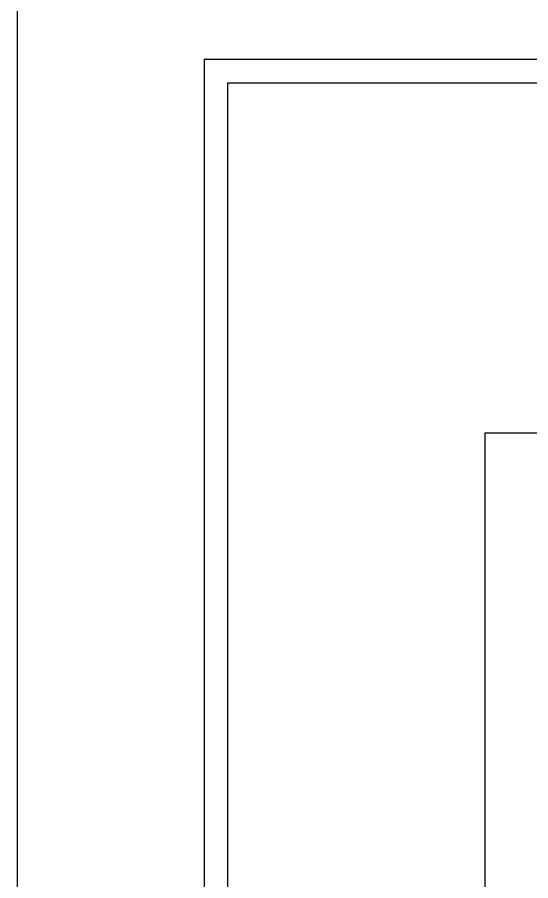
# Model space of a CAD drawing. Header units: millimetres. Extents: x -702765 to 835888, y -645289 to 262.
# Drawn here: x 720002 to 721101, y -319487 to -317639 of the extents above; entities that cross this region are included whole.
import ezdxf

# ---------------------------------------------------------------- set-up
doc = ezdxf.new("R2010")
doc.units = ezdxf.units.MM
doc.header["$LTSCALE"] = 0.01
doc.layers.add('N_THAY', color=7, linetype='Continuous')
doc.layers.add('V\\M+3B0C7\\M+3C3E0', color=8, linetype='Continuous')

msp = doc.modelspace()

# ---------------------------------------------------------------- linework, layer by layer
at = {"layer": 'N_THAY'}
for p, q in [((720002.4, -317328.6), (720002.4, -322728.6)), ((720402.4, -317728.6), (720402.4, -322328.6)), ((720402.4, -317728.6), (726902.4, -317728.6)), ((720452.4, -317778.6), (726402.4, -317778.6)), ((720452.4, -317778.6), (720452.4, -322278.6))]:
    msp.add_line(p, q, dxfattribs=at)
at = {"layer": 'V\\M+3B0C7\\M+3C3E0'}
msp.add_lwpolyline([(721002.4, -321228.6), (726102.4, -321228.6), (726102.4, -318528.6), (721002.4, -318528.6)], close=True, dxfattribs=at)

doc.saveas('drawing.dxf')
